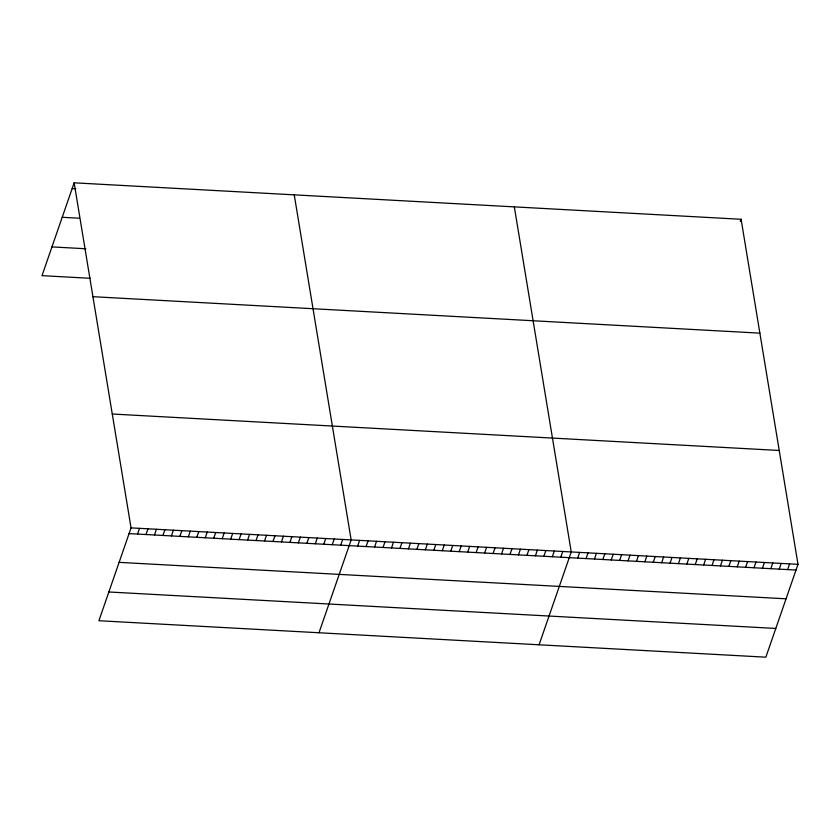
<?xml version="1.0" encoding="UTF-8"?>
<svg xmlns="http://www.w3.org/2000/svg" width="840" height="840" viewBox="0 0 840 840"><rect width="100%" height="100%" fill="white"/><g stroke="black" fill="none" stroke-linecap="round" stroke-linejoin="round"><path stroke-width="1.26" d="M74.151 182.816L131.05 527.888L98.9 620.728L765.849 657.184L798 564.344L741.101 219.272L74.151 182.816L42 275.656L90.373 278.303M137.54 534.062L139.524 528.35M146.003 534.534L147.987 528.812M154.466 534.996L156.45 529.274M162.939 535.458L164.913 529.736M171.402 535.92L173.376 530.197M179.865 536.382L181.85 530.659M188.328 536.844L190.312 531.121M196.791 537.306L198.776 531.583M205.265 537.768L207.239 532.045M213.728 538.23L215.702 532.508M222.191 538.692L224.175 532.98M230.654 539.154L232.638 533.442M239.117 539.616L241.101 533.904M247.59 540.078L249.564 534.366M256.053 540.54L258.027 534.828M264.516 541.002L266.5 535.29M272.979 541.475L274.964 535.752M281.442 541.937L283.427 536.214M289.916 542.399L291.889 536.676M298.379 542.861L300.353 537.138M306.842 543.323L308.826 537.6M315.305 543.784L317.289 538.062M323.768 544.247L325.752 538.524M332.241 544.708L334.215 538.986M340.704 545.171L342.678 539.448M319 632.762L351.151 539.921L294.242 194.849M357.63 546.095L359.615 540.383M366.093 546.557L368.078 540.845M374.567 547.019L376.541 541.307M383.03 547.481L385.004 541.769M391.493 547.942L393.467 542.231M399.956 548.415L401.94 542.692M408.419 548.877L410.403 543.154M416.892 549.339L418.866 543.617M425.355 549.801L427.329 544.078M433.818 550.263L435.792 544.541M442.281 550.725L444.266 545.002M450.744 551.187L452.729 545.465M459.207 551.649L461.192 545.926M467.681 552.111L469.655 546.389M476.144 552.573L478.118 546.861M484.606 553.035L486.591 547.323M493.07 553.497L495.054 547.785M501.532 553.959L503.517 548.247M510.006 554.421L511.98 548.709M518.469 554.883L520.443 549.171M526.932 555.356L528.917 549.633M535.395 555.817L537.38 550.095M543.858 556.279L545.843 550.557M552.332 556.742L554.305 551.019M560.795 557.203L562.769 551.481M539.091 644.784L571.242 551.943L514.332 206.882M577.658 558.127L579.642 552.405M586.058 558.579L588.032 552.867M594.457 559.041L596.432 553.319M602.857 559.503L604.832 553.78M611.247 559.954L613.231 554.243M619.647 560.417L621.631 554.704M740.303 221.56L741.101 219.272M628.047 560.879L630.032 555.156M636.447 561.341L638.432 555.618M644.847 561.792L646.821 556.08M653.247 562.254L655.221 556.532M661.647 562.716L663.621 556.994M670.037 563.168L672.021 557.456M678.437 563.63L680.421 557.918M686.837 564.091L688.821 558.369M695.236 564.553L697.221 558.831M703.637 565.005L705.611 559.293M712.037 565.467L714.01 559.745M720.437 565.929L722.411 560.207M728.837 566.391L730.811 560.669M737.226 566.843L739.211 561.13M745.626 567.304L747.611 561.582M754.026 567.767L756.01 562.044M762.426 568.218L764.411 562.506M770.826 568.68L772.8 562.968M779.226 569.142L781.2 563.42M787.626 569.604L789.6 563.881M72.167 188.538L75.799 188.738M62.213 217.287L79.149 218.211M51.954 246.908L85.817 248.756M92.925 296.688L759.875 333.144M112.277 414.015L779.226 450.471M131.05 527.888L798 564.344M129.077 533.6L796.016 570.055M119.123 562.359L786.062 598.804M108.864 591.98L775.803 628.436"/></g></svg>
